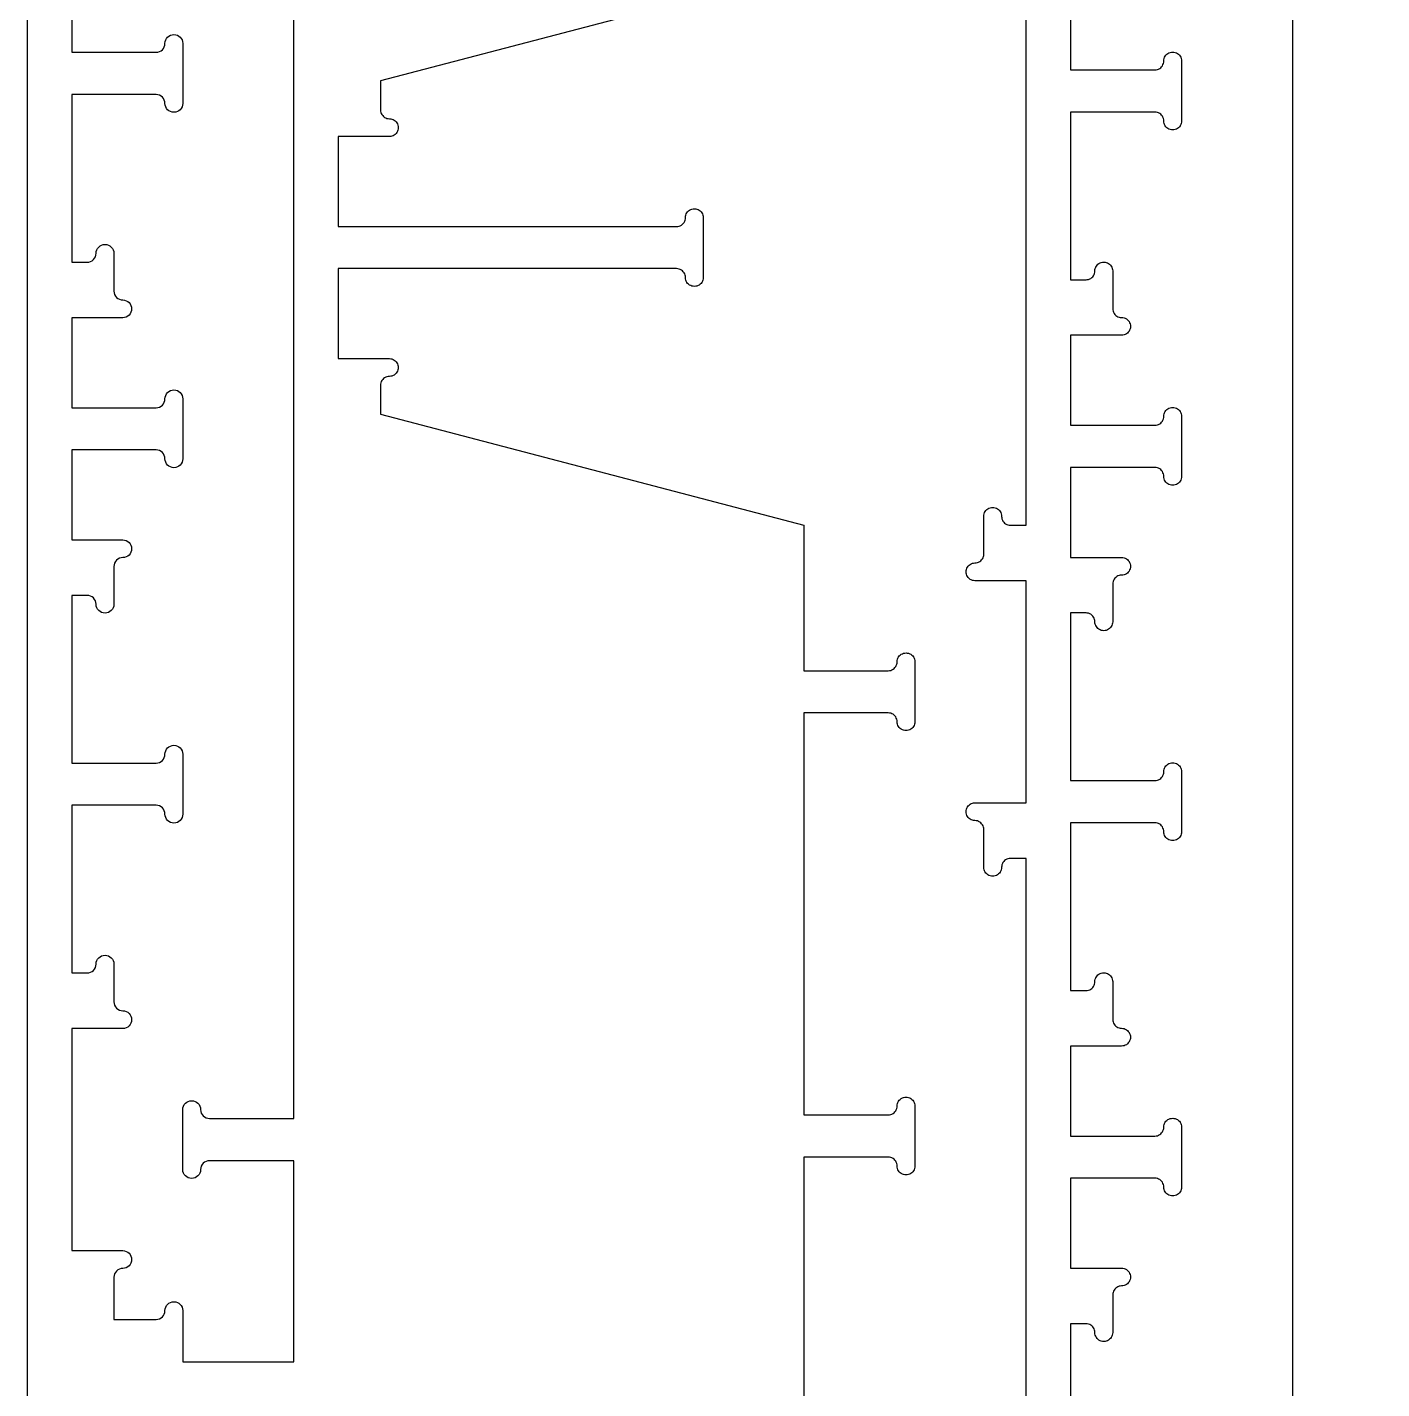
# Model space of a CAD drawing. Header units: inches. Extents: x 1367 to 1651, y -1653 to -1438.
# Drawn here: x 1524.46 to 1548.46, y -1628.67 to -1604.54 of the extents above; entities that cross this region are included whole.
import ezdxf

# ---------------------------------------------------------------- set-up
doc = ezdxf.new("R2010")
doc.units = ezdxf.units.IN
doc.header["$MEASUREMENT"] = 0
doc.linetypes.add('Solid', pattern=[0])
doc.layers.add('000_NOTES', color=6, linetype='Continuous')
doc.layers.add('CUT_THRU', color=7, linetype='Continuous')

msp = doc.modelspace()

# ---------------------------------------------------------------- linework, layer by layer
at = {"linetype": 'Solid', "lineweight": 5}
for points in [[(1546.881, -1637.929, 0), (1546.881, -1586, 0)], [(1542.944, -1602.319, 0), (1542.944, -1605.291, 0), (1544.44, -1605.291, 0), (1544.462, -1605.29, 0), (1544.484, -1605.285, 0), (1544.505, -1605.277, 0), (1544.525, -1605.266, 0), (1544.543, -1605.253, 0), (1544.559, -1605.237, 0), (1544.572, -1605.219, 0), (1544.583, -1605.199, 0), (1544.591, -1605.178, 0), (1544.595, -1605.156, 0), (1544.597, -1605.134, 0), (1544.599, -1605.112, 0), (1544.603, -1605.09, 0), (1544.611, -1605.069, 0), (1544.622, -1605.049, 0), (1544.636, -1605.031, 0), (1544.651, -1605.015, 0), (1544.669, -1605.001, 0), (1544.689, -1604.991, 0), (1544.71, -1604.983, 0), (1544.732, -1604.978, 0), (1544.755, -1604.976, 0), (1544.777, -1604.978, 0), (1544.799, -1604.983, 0), (1544.82, -1604.991, 0), (1544.84, -1605.001, 0), (1544.858, -1605.015, 0), (1544.874, -1605.031, 0), (1544.887, -1605.049, 0), (1544.898, -1605.069, 0), (1544.906, -1605.09, 0), (1544.91, -1605.112, 0), (1544.912, -1605.134, 0), (1544.912, -1606.197, 0), (1544.91, -1606.219, 0), (1544.906, -1606.241, 0), (1544.898, -1606.262, 0), (1544.887, -1606.282, 0), (1544.874, -1606.3, 0), (1544.858, -1606.316, 0), (1544.84, -1606.329, 0), (1544.82, -1606.34, 0), (1544.799, -1606.348, 0), (1544.777, -1606.353, 0), (1544.755, -1606.354, 0), (1544.732, -1606.353, 0), (1544.71, -1606.348, 0), (1544.689, -1606.34, 0), (1544.669, -1606.329, 0), (1544.651, -1606.316, 0), (1544.636, -1606.3, 0), (1544.622, -1606.282, 0), (1544.611, -1606.262, 0), (1544.603, -1606.241, 0), (1544.599, -1606.219, 0), (1544.597, -1606.197, 0), (1544.595, -1606.175, 0), (1544.591, -1606.153, 0), (1544.583, -1606.132, 0), (1544.572, -1606.112, 0), (1544.559, -1606.094, 0), (1544.543, -1606.078, 0), (1544.525, -1606.064, 0), (1544.505, -1606.054, 0), (1544.484, -1606.046, 0), (1544.462, -1606.041, 0), (1544.44, -1606.039, 0), (1542.944, -1606.039, 0), (1542.944, -1609.012, 0), (1543.219, -1609.012, 0), (1543.242, -1609.01, 0), (1543.263, -1609.006, 0), (1543.285, -1608.998, 0), (1543.304, -1608.987, 0), (1543.322, -1608.973, 0), (1543.338, -1608.958, 0), (1543.352, -1608.94, 0), (1543.362, -1608.92, 0), (1543.37, -1608.899, 0), (1543.375, -1608.877, 0), (1543.377, -1608.854, 0), (1543.378, -1608.832, 0), (1543.383, -1608.81, 0), (1543.391, -1608.789, 0), (1543.402, -1608.769, 0), (1543.415, -1608.751, 0), (1543.431, -1608.735, 0), (1543.449, -1608.722, 0), (1543.469, -1608.711, 0), (1543.49, -1608.703, 0), (1543.512, -1608.699, 0), (1543.534, -1608.697, 0), (1543.556, -1608.699, 0), (1543.578, -1608.703, 0), (1543.599, -1608.711, 0), (1543.619, -1608.722, 0), (1543.637, -1608.735, 0), (1543.653, -1608.751, 0), (1543.667, -1608.769, 0), (1543.677, -1608.789, 0), (1543.685, -1608.81, 0), (1543.69, -1608.832, 0), (1543.692, -1608.854, 0), (1543.692, -1609.524, 0), (1543.693, -1609.546, 0), (1543.698, -1609.568, 0), (1543.706, -1609.589, 0), (1543.717, -1609.609, 0), (1543.73, -1609.627, 0), (1543.746, -1609.643, 0), (1543.764, -1609.656, 0), (1543.784, -1609.667, 0), (1543.805, -1609.675, 0), (1543.827, -1609.68, 0), (1543.849, -1609.681, 0), (1543.871, -1609.683, 0), (1543.893, -1609.688, 0), (1543.914, -1609.695, 0), (1543.934, -1609.706, 0), (1543.952, -1609.72, 0), (1543.968, -1609.736, 0), (1543.982, -1609.754, 0), (1543.992, -1609.773, 0), (1544, -1609.794, 0), (1544.005, -1609.816, 0), (1544.007, -1609.839, 0), (1544.005, -1609.861, 0), (1544, -1609.883, 0), (1543.992, -1609.904, 0), (1543.982, -1609.924, 0), (1543.968, -1609.942, 0), (1543.952, -1609.958, 0), (1543.934, -1609.971, 0), (1543.914, -1609.982, 0), (1543.893, -1609.99, 0), (1543.871, -1609.995, 0), (1543.849, -1609.996, 0), (1542.944, -1609.996, 0), (1542.944, -1611.591, 0), (1544.44, -1611.591, 0), (1544.462, -1611.589, 0), (1544.484, -1611.584, 0), (1544.505, -1611.576, 0), (1544.525, -1611.566, 0), (1544.543, -1611.552, 0), (1544.559, -1611.536, 0), (1544.572, -1611.518, 0), (1544.583, -1611.499, 0), (1544.591, -1611.478, 0), (1544.595, -1611.456, 0), (1544.597, -1611.433, 0), (1544.599, -1611.411, 0), (1544.603, -1611.389, 0), (1544.611, -1611.368, 0), (1544.622, -1611.348, 0), (1544.636, -1611.33, 0), (1544.651, -1611.314, 0), (1544.669, -1611.301, 0), (1544.689, -1611.29, 0), (1544.71, -1611.282, 0), (1544.732, -1611.277, 0), (1544.755, -1611.276, 0), (1544.777, -1611.277, 0), (1544.799, -1611.282, 0), (1544.82, -1611.29, 0), (1544.84, -1611.301, 0), (1544.858, -1611.314, 0), (1544.874, -1611.33, 0), (1544.887, -1611.348, 0), (1544.898, -1611.368, 0), (1544.906, -1611.389, 0), (1544.91, -1611.411, 0), (1544.912, -1611.433, 0), (1544.912, -1612.496, 0), (1544.91, -1612.519, 0), (1544.906, -1612.541, 0), (1544.898, -1612.562, 0), (1544.887, -1612.581, 0), (1544.874, -1612.599, 0), (1544.858, -1612.615, 0), (1544.84, -1612.629, 0), (1544.82, -1612.639, 0), (1544.799, -1612.647, 0), (1544.777, -1612.652, 0), (1544.755, -1612.654, 0), (1544.732, -1612.652, 0), (1544.71, -1612.647, 0), (1544.689, -1612.639, 0), (1544.669, -1612.629, 0), (1544.651, -1612.615, 0), (1544.636, -1612.599, 0), (1544.622, -1612.581, 0), (1544.611, -1612.562, 0), (1544.603, -1612.541, 0), (1544.599, -1612.519, 0), (1544.597, -1612.496, 0), (1544.597, -1612.496, 0), (1544.595, -1612.474, 0), (1544.591, -1612.452, 0), (1544.583, -1612.431, 0), (1544.572, -1612.411, 0), (1544.559, -1612.393, 0), (1544.543, -1612.377, 0), (1544.525, -1612.364, 0), (1544.505, -1612.353, 0), (1544.484, -1612.345, 0), (1544.462, -1612.34, 0), (1544.44, -1612.339, 0), (1542.944, -1612.339, 0), (1542.944, -1613.933, 0), (1543.849, -1613.933, 0), (1543.871, -1613.935, 0), (1543.893, -1613.94, 0), (1543.914, -1613.947, 0), (1543.934, -1613.958, 0), (1543.952, -1613.972, 0), (1543.968, -1613.988, 0), (1543.982, -1614.006, 0), (1543.992, -1614.025, 0), (1544, -1614.046, 0), (1544.005, -1614.068, 0), (1544.007, -1614.091, 0), (1544.005, -1614.113, 0), (1544, -1614.135, 0), (1543.992, -1614.156, 0), (1543.982, -1614.176, 0), (1543.968, -1614.194, 0), (1543.952, -1614.21, 0), (1543.934, -1614.223, 0), (1543.914, -1614.234, 0), (1543.893, -1614.242, 0), (1543.871, -1614.247, 0), (1543.849, -1614.248, 0), (1543.827, -1614.25, 0), (1543.805, -1614.255, 0), (1543.784, -1614.262, 0), (1543.764, -1614.273, 0), (1543.746, -1614.287, 0), (1543.73, -1614.302, 0), (1543.717, -1614.32, 0), (1543.706, -1614.34, 0), (1543.698, -1614.361, 0), (1543.693, -1614.383, 0), (1543.692, -1614.406, 0), (1543.692, -1615.075, 0), (1543.69, -1615.097, 0), (1543.685, -1615.119, 0), (1543.677, -1615.14, 0), (1543.667, -1615.16, 0), (1543.653, -1615.178, 0), (1543.637, -1615.194, 0), (1543.619, -1615.207, 0), (1543.599, -1615.218, 0), (1543.578, -1615.226, 0), (1543.556, -1615.231, 0), (1543.534, -1615.232, 0), (1543.512, -1615.231, 0), (1543.49, -1615.226, 0), (1543.469, -1615.218, 0), (1543.449, -1615.207, 0), (1543.431, -1615.194, 0), (1543.415, -1615.178, 0), (1543.402, -1615.16, 0), (1543.391, -1615.14, 0), (1543.383, -1615.119, 0), (1543.378, -1615.097, 0), (1543.377, -1615.075, 0), (1543.375, -1615.052, 0), (1543.37, -1615.031, 0), (1543.362, -1615.009, 0), (1543.352, -1614.99, 0), (1543.338, -1614.972, 0), (1543.322, -1614.956, 0), (1543.304, -1614.942, 0), (1543.285, -1614.932, 0), (1543.263, -1614.924, 0), (1543.242, -1614.919, 0), (1543.219, -1614.917, 0), (1542.944, -1614.917, 0), (1542.944, -1617.89, 0), (1544.44, -1617.89, 0), (1544.462, -1617.888, 0), (1544.484, -1617.883, 0), (1544.505, -1617.876, 0), (1544.525, -1617.865, 0), (1544.543, -1617.851, 0), (1544.559, -1617.836, 0), (1544.572, -1617.818, 0), (1544.583, -1617.798, 0), (1544.591, -1617.777, 0), (1544.595, -1617.755, 0), (1544.597, -1617.732, 0), (1544.599, -1617.71, 0), (1544.603, -1617.688, 0), (1544.611, -1617.667, 0), (1544.622, -1617.647, 0), (1544.636, -1617.629, 0), (1544.651, -1617.613, 0), (1544.669, -1617.6, 0), (1544.689, -1617.589, 0), (1544.71, -1617.581, 0), (1544.732, -1617.576, 0), (1544.755, -1617.575, 0), (1544.777, -1617.576, 0), (1544.799, -1617.581, 0), (1544.82, -1617.589, 0), (1544.84, -1617.6, 0), (1544.858, -1617.613, 0), (1544.874, -1617.629, 0), (1544.887, -1617.647, 0), (1544.898, -1617.667, 0), (1544.906, -1617.688, 0), (1544.91, -1617.71, 0), (1544.912, -1617.732, 0), (1544.912, -1618.795, 0), (1544.91, -1618.818, 0), (1544.906, -1618.84, 0), (1544.898, -1618.861, 0), (1544.887, -1618.881, 0), (1544.874, -1618.898, 0), (1544.858, -1618.914, 0), (1544.84, -1618.928, 0), (1544.82, -1618.939, 0), (1544.799, -1618.946, 0), (1544.777, -1618.951, 0), (1544.755, -1618.953, 0), (1544.732, -1618.951, 0), (1544.71, -1618.946, 0), (1544.689, -1618.939, 0), (1544.669, -1618.928, 0), (1544.651, -1618.914, 0), (1544.636, -1618.898, 0), (1544.622, -1618.881, 0), (1544.611, -1618.861, 0), (1544.603, -1618.84, 0), (1544.599, -1618.818, 0), (1544.597, -1618.795, 0), (1544.595, -1618.773, 0), (1544.591, -1618.751, 0), (1544.583, -1618.73, 0), (1544.572, -1618.71, 0), (1544.559, -1618.692, 0), (1544.543, -1618.676, 0), (1544.525, -1618.663, 0), (1544.505, -1618.652, 0), (1544.484, -1618.644, 0), (1544.462, -1618.639, 0), (1544.44, -1618.638, 0), (1542.944, -1618.638, 0), (1542.944, -1621.61, 0), (1543.219, -1621.61, 0), (1543.242, -1621.609, 0), (1543.263, -1621.604, 0), (1543.285, -1621.596, 0), (1543.304, -1621.585, 0), (1543.322, -1621.572, 0), (1543.338, -1621.556, 0), (1543.352, -1621.538, 0), (1543.362, -1621.518, 0), (1543.37, -1621.497, 0), (1543.375, -1621.475, 0), (1543.377, -1621.453, 0), (1543.378, -1621.43, 0), (1543.383, -1621.408, 0), (1543.391, -1621.387, 0), (1543.402, -1621.368, 0), (1543.415, -1621.35, 0), (1543.431, -1621.334, 0), (1543.449, -1621.32, 0), (1543.469, -1621.31, 0), (1543.49, -1621.302, 0), (1543.512, -1621.297, 0), (1543.534, -1621.295, 0), (1543.556, -1621.297, 0), (1543.578, -1621.302, 0), (1543.599, -1621.31, 0), (1543.619, -1621.32, 0), (1543.637, -1621.334, 0), (1543.653, -1621.35, 0), (1543.667, -1621.368, 0), (1543.677, -1621.387, 0), (1543.685, -1621.408, 0), (1543.69, -1621.43, 0), (1543.692, -1621.453, 0), (1543.692, -1622.122, 0), (1543.693, -1622.145, 0), (1543.698, -1622.167, 0), (1543.706, -1622.188, 0), (1543.717, -1622.207, 0), (1543.73, -1622.225, 0), (1543.746, -1622.241, 0), (1543.764, -1622.255, 0), (1543.784, -1622.265, 0), (1543.805, -1622.273, 0), (1543.827, -1622.278, 0), (1543.849, -1622.28, 0), (1543.871, -1622.281, 0), (1543.893, -1622.286, 0), (1543.914, -1622.294, 0), (1543.934, -1622.305, 0), (1543.952, -1622.318, 0), (1543.968, -1622.334, 0), (1543.982, -1622.352, 0), (1543.992, -1622.372, 0), (1544, -1622.393, 0), (1544.005, -1622.415, 0), (1544.007, -1622.437, 0), (1544.005, -1622.46, 0), (1544, -1622.481, 0), (1543.992, -1622.503, 0), (1543.982, -1622.522, 0), (1543.968, -1622.54, 0), (1543.952, -1622.556, 0), (1543.934, -1622.57, 0), (1543.914, -1622.58, 0), (1543.893, -1622.588, 0), (1543.871, -1622.593, 0), (1543.849, -1622.595, 0), (1542.944, -1622.595, 0), (1542.944, -1624.189, 0), (1544.44, -1624.189, 0), (1544.462, -1624.187, 0), (1544.484, -1624.183, 0), (1544.505, -1624.175, 0), (1544.525, -1624.164, 0), (1544.543, -1624.151, 0), (1544.559, -1624.135, 0), (1544.572, -1624.117, 0), (1544.583, -1624.097, 0), (1544.591, -1624.076, 0), (1544.595, -1624.054, 0), (1544.597, -1624.032, 0), (1544.599, -1624.009, 0), (1544.603, -1623.987, 0), (1544.611, -1623.966, 0), (1544.622, -1623.946, 0), (1544.636, -1623.928, 0), (1544.651, -1623.913, 0), (1544.669, -1623.899, 0), (1544.689, -1623.888, 0), (1544.71, -1623.88, 0), (1544.732, -1623.876, 0), (1544.755, -1623.874, 0), (1544.777, -1623.876, 0), (1544.799, -1623.88, 0), (1544.82, -1623.888, 0), (1544.84, -1623.899, 0), (1544.858, -1623.913, 0), (1544.874, -1623.928, 0), (1544.887, -1623.946, 0), (1544.898, -1623.966, 0), (1544.906, -1623.987, 0), (1544.91, -1624.009, 0), (1544.912, -1624.032, 0), (1544.912, -1625.095, 0), (1544.91, -1625.117, 0), (1544.906, -1625.139, 0), (1544.898, -1625.16, 0), (1544.887, -1625.18, 0), (1544.874, -1625.198, 0), (1544.858, -1625.214, 0), (1544.84, -1625.227, 0), (1544.82, -1625.238, 0), (1544.799, -1625.246, 0), (1544.777, -1625.25, 0), (1544.755, -1625.252, 0), (1544.732, -1625.25, 0), (1544.71, -1625.246, 0), (1544.689, -1625.238, 0), (1544.669, -1625.227, 0), (1544.651, -1625.214, 0), (1544.636, -1625.198, 0), (1544.622, -1625.18, 0), (1544.611, -1625.16, 0), (1544.603, -1625.139, 0), (1544.599, -1625.117, 0), (1544.597, -1625.095, 0), (1544.595, -1625.072, 0), (1544.591, -1625.05, 0), (1544.583, -1625.029, 0), (1544.572, -1625.009, 0), (1544.559, -1624.991, 0), (1544.543, -1624.976, 0), (1544.525, -1624.962, 0), (1544.505, -1624.951, 0), (1544.484, -1624.943, 0), (1544.462, -1624.939, 0), (1544.44, -1624.937, 0), (1542.944, -1624.937, 0), (1542.944, -1626.532, 0), (1543.849, -1626.532, 0), (1543.871, -1626.533, 0), (1543.893, -1626.538, 0), (1543.914, -1626.546, 0), (1543.934, -1626.557, 0), (1543.952, -1626.57, 0), (1543.968, -1626.586, 0), (1543.982, -1626.604, 0), (1543.992, -1626.624, 0), (1544, -1626.645, 0), (1544.005, -1626.667, 0), (1544.007, -1626.689, 0), (1544.005, -1626.711, 0), (1544, -1626.733, 0), (1543.992, -1626.754, 0), (1543.982, -1626.774, 0), (1543.968, -1626.792, 0), (1543.952, -1626.808, 0), (1543.934, -1626.822, 0), (1543.914, -1626.832, 0), (1543.893, -1626.84, 0), (1543.871, -1626.845, 0), (1543.849, -1626.847, 0), (1543.827, -1626.848, 0), (1543.805, -1626.853, 0), (1543.784, -1626.861, 0), (1543.764, -1626.872, 0), (1543.746, -1626.885, 0), (1543.73, -1626.901, 0), (1543.717, -1626.919, 0), (1543.706, -1626.939, 0), (1543.698, -1626.96, 0), (1543.693, -1626.982, 0), (1543.692, -1627.004, 0), (1543.692, -1627.673, 0), (1543.69, -1627.696, 0), (1543.685, -1627.718, 0), (1543.677, -1627.739, 0), (1543.667, -1627.758, 0), (1543.653, -1627.776, 0), (1543.637, -1627.792, 0), (1543.619, -1627.806, 0), (1543.599, -1627.817, 0), (1543.578, -1627.824, 0), (1543.556, -1627.829, 0), (1543.534, -1627.831, 0), (1543.512, -1627.829, 0), (1543.49, -1627.824, 0), (1543.469, -1627.817, 0), (1543.449, -1627.806, 0), (1543.431, -1627.792, 0), (1543.415, -1627.776, 0), (1543.402, -1627.758, 0), (1543.391, -1627.739, 0), (1543.383, -1627.718, 0), (1543.378, -1627.696, 0), (1543.377, -1627.673, 0), (1543.375, -1627.651, 0), (1543.37, -1627.629, 0), (1543.362, -1627.608, 0), (1543.352, -1627.588, 0), (1543.338, -1627.57, 0), (1543.322, -1627.554, 0), (1543.304, -1627.541, 0), (1543.285, -1627.53, 0), (1543.263, -1627.522, 0), (1543.242, -1627.517, 0), (1543.219, -1627.516, 0), (1542.944, -1627.516, 0), (1542.944, -1630.488, 0)], [(1538.219, -1603.52, 0), (1530.719, -1605.488, 0), (1530.719, -1606, 0), (1530.721, -1606.023, 0), (1530.725, -1606.044, 0), (1530.733, -1606.066, 0), (1530.744, -1606.085, 0), (1530.758, -1606.103, 0), (1530.773, -1606.119, 0), (1530.791, -1606.133, 0), (1530.811, -1606.143, 0), (1530.832, -1606.151, 0), (1530.854, -1606.156, 0), (1530.877, -1606.158, 0), (1530.899, -1606.159, 0), (1530.921, -1606.164, 0), (1530.942, -1606.172, 0), (1530.962, -1606.183, 0), (1530.98, -1606.196, 0), (1530.996, -1606.212, 0), (1531.009, -1606.23, 0), (1531.02, -1606.25, 0), (1531.028, -1606.271, 0), (1531.032, -1606.293, 0), (1531.034, -1606.315, 0), (1531.032, -1606.337, 0), (1531.028, -1606.359, 0), (1531.02, -1606.38, 0), (1531.009, -1606.4, 0), (1530.996, -1606.418, 0), (1530.98, -1606.434, 0), (1530.962, -1606.448, 0), (1530.942, -1606.458, 0), (1530.921, -1606.466, 0), (1530.899, -1606.471, 0), (1530.877, -1606.473, 0), (1529.971, -1606.473, 0), (1529.971, -1608.067, 0), (1535.965, -1608.067, 0), (1535.988, -1608.065, 0), (1536.01, -1608.061, 0), (1536.031, -1608.053, 0), (1536.05, -1608.042, 0), (1536.068, -1608.029, 0), (1536.084, -1608.013, 0), (1536.098, -1607.995, 0), (1536.108, -1607.975, 0), (1536.116, -1607.954, 0), (1536.121, -1607.932, 0), (1536.123, -1607.91, 0), (1536.124, -1607.887, 0), (1536.129, -1607.865, 0), (1536.137, -1607.844, 0), (1536.148, -1607.824, 0), (1536.161, -1607.806, 0), (1536.177, -1607.791, 0), (1536.195, -1607.777, 0), (1536.215, -1607.766, 0), (1536.236, -1607.758, 0), (1536.258, -1607.754, 0), (1536.28, -1607.752, 0), (1536.303, -1607.754, 0), (1536.324, -1607.758, 0), (1536.346, -1607.766, 0), (1536.365, -1607.777, 0), (1536.383, -1607.791, 0), (1536.399, -1607.806, 0), (1536.413, -1607.824, 0), (1536.423, -1607.844, 0), (1536.431, -1607.865, 0), (1536.436, -1607.887, 0), (1536.438, -1607.91, 0), (1536.438, -1608.973, 0), (1536.436, -1608.995, 0), (1536.431, -1609.017, 0), (1536.423, -1609.038, 0), (1536.413, -1609.058, 0), (1536.399, -1609.076, 0), (1536.383, -1609.092, 0), (1536.365, -1609.105, 0), (1536.346, -1609.116, 0), (1536.324, -1609.124, 0), (1536.303, -1609.128, 0), (1536.28, -1609.13, 0), (1536.258, -1609.128, 0), (1536.236, -1609.124, 0), (1536.215, -1609.116, 0), (1536.195, -1609.105, 0), (1536.177, -1609.092, 0), (1536.161, -1609.076, 0), (1536.148, -1609.058, 0), (1536.137, -1609.038, 0), (1536.129, -1609.017, 0), (1536.124, -1608.995, 0), (1536.123, -1608.973, 0), (1536.121, -1608.95, 0), (1536.116, -1608.928, 0), (1536.108, -1608.907, 0), (1536.098, -1608.887, 0), (1536.084, -1608.869, 0), (1536.068, -1608.854, 0), (1536.05, -1608.84, 0), (1536.031, -1608.829, 0), (1536.01, -1608.821, 0), (1535.988, -1608.817, 0), (1535.965, -1608.815, 0), (1529.971, -1608.815, 0), (1529.971, -1610.41, 0), (1530.877, -1610.41, 0), (1530.899, -1610.411, 0), (1530.921, -1610.416, 0), (1530.942, -1610.424, 0), (1530.962, -1610.435, 0), (1530.98, -1610.448, 0), (1530.996, -1610.464, 0), (1531.009, -1610.482, 0), (1531.02, -1610.502, 0), (1531.028, -1610.523, 0), (1531.032, -1610.545, 0), (1531.034, -1610.567, 0), (1531.032, -1610.589, 0), (1531.028, -1610.611, 0), (1531.02, -1610.632, 0), (1531.009, -1610.652, 0), (1530.996, -1610.67, 0), (1530.98, -1610.686, 0), (1530.962, -1610.7, 0), (1530.942, -1610.71, 0), (1530.921, -1610.718, 0), (1530.899, -1610.723, 0), (1530.877, -1610.725, 0), (1530.854, -1610.726, 0), (1530.832, -1610.731, 0), (1530.811, -1610.739, 0), (1530.791, -1610.75, 0), (1530.773, -1610.763, 0), (1530.758, -1610.779, 0), (1530.744, -1610.797, 0), (1530.733, -1610.817, 0), (1530.725, -1610.838, 0), (1530.721, -1610.86, 0), (1530.719, -1610.882, 0), (1530.719, -1611.394, 0), (1538.219, -1613.362, 0), (1538.219, -1615.941, 0), (1539.715, -1615.941, 0), (1539.738, -1615.939, 0), (1539.76, -1615.935, 0), (1539.781, -1615.927, 0), (1539.8, -1615.916, 0), (1539.818, -1615.903, 0), (1539.834, -1615.887, 0), (1539.848, -1615.869, 0), (1539.858, -1615.849, 0), (1539.866, -1615.828, 0), (1539.871, -1615.806, 0), (1539.873, -1615.784, 0), (1539.874, -1615.761, 0), (1539.879, -1615.739, 0), (1539.887, -1615.718, 0), (1539.898, -1615.698, 0), (1539.911, -1615.68, 0), (1539.927, -1615.665, 0), (1539.945, -1615.651, 0), (1539.965, -1615.64, 0), (1539.986, -1615.632, 0), (1540.008, -1615.628, 0), (1540.03, -1615.626, 0), (1540.053, -1615.628, 0), (1540.074, -1615.632, 0), (1540.096, -1615.64, 0), (1540.115, -1615.651, 0), (1540.133, -1615.665, 0), (1540.149, -1615.68, 0), (1540.163, -1615.698, 0), (1540.173, -1615.718, 0), (1540.181, -1615.739, 0), (1540.186, -1615.761, 0), (1540.188, -1615.784, 0), (1540.188, -1616.847, 0), (1540.186, -1616.869, 0), (1540.181, -1616.891, 0), (1540.173, -1616.912, 0), (1540.163, -1616.932, 0), (1540.149, -1616.95, 0), (1540.133, -1616.966, 0), (1540.115, -1616.979, 0), (1540.096, -1616.99, 0), (1540.074, -1616.998, 0), (1540.053, -1617.002, 0), (1540.03, -1617.004, 0), (1540.008, -1617.002, 0), (1539.986, -1616.998, 0), (1539.965, -1616.99, 0), (1539.945, -1616.979, 0), (1539.927, -1616.966, 0), (1539.911, -1616.95, 0), (1539.898, -1616.932, 0), (1539.887, -1616.912, 0), (1539.879, -1616.891, 0), (1539.874, -1616.869, 0), (1539.873, -1616.847, 0), (1539.871, -1616.824, 0), (1539.866, -1616.802, 0), (1539.858, -1616.781, 0), (1539.848, -1616.761, 0), (1539.834, -1616.743, 0), (1539.818, -1616.728, 0), (1539.8, -1616.714, 0), (1539.781, -1616.703, 0), (1539.76, -1616.695, 0), (1539.738, -1616.691, 0), (1539.715, -1616.689, 0), (1538.219, -1616.689, 0), (1538.219, -1623.815, 0), (1539.715, -1623.815, 0), (1539.738, -1623.813, 0), (1539.76, -1623.809, 0), (1539.781, -1623.801, 0), (1539.8, -1623.79, 0), (1539.818, -1623.777, 0), (1539.834, -1623.761, 0), (1539.848, -1623.743, 0), (1539.858, -1623.723, 0), (1539.866, -1623.702, 0), (1539.871, -1623.68, 0), (1539.873, -1623.658, 0), (1539.874, -1623.635, 0), (1539.879, -1623.613, 0), (1539.887, -1623.592, 0), (1539.898, -1623.572, 0), (1539.911, -1623.554, 0), (1539.927, -1623.539, 0), (1539.945, -1623.525, 0), (1539.965, -1623.514, 0), (1539.986, -1623.506, 0), (1540.008, -1623.502, 0), (1540.03, -1623.5, 0), (1540.053, -1623.502, 0), (1540.074, -1623.506, 0), (1540.096, -1623.514, 0), (1540.115, -1623.525, 0), (1540.133, -1623.539, 0), (1540.149, -1623.554, 0), (1540.163, -1623.572, 0), (1540.173, -1623.592, 0), (1540.181, -1623.613, 0), (1540.186, -1623.635, 0), (1540.188, -1623.658, 0), (1540.188, -1624.721, 0), (1540.186, -1624.743, 0), (1540.181, -1624.765, 0), (1540.173, -1624.786, 0), (1540.163, -1624.806, 0), (1540.149, -1624.824, 0), (1540.133, -1624.84, 0), (1540.115, -1624.853, 0), (1540.096, -1624.864, 0), (1540.074, -1624.872, 0), (1540.053, -1624.876, 0), (1540.03, -1624.878, 0), (1540.008, -1624.876, 0), (1539.986, -1624.872, 0), (1539.965, -1624.864, 0), (1539.945, -1624.853, 0), (1539.927, -1624.84, 0), (1539.911, -1624.824, 0), (1539.898, -1624.806, 0), (1539.887, -1624.786, 0), (1539.879, -1624.765, 0), (1539.874, -1624.743, 0), (1539.873, -1624.721, 0), (1539.871, -1624.698, 0), (1539.866, -1624.676, 0), (1539.858, -1624.655, 0), (1539.848, -1624.635, 0), (1539.834, -1624.617, 0), (1539.818, -1624.602, 0), (1539.8, -1624.588, 0), (1539.781, -1624.577, 0), (1539.76, -1624.569, 0), (1539.738, -1624.565, 0), (1539.715, -1624.563, 0), (1538.219, -1624.563, 0), (1538.219, -1631.689, 0)], [(1542.156, -1629.11, 0), (1542.156, -1619.268, 0), (1541.881, -1619.268, 0), (1541.858, -1619.269, 0), (1541.836, -1619.274, 0), (1541.815, -1619.282, 0), (1541.795, -1619.293, 0), (1541.777, -1619.306, 0), (1541.762, -1619.322, 0), (1541.748, -1619.34, 0), (1541.737, -1619.36, 0), (1541.729, -1619.381, 0), (1541.725, -1619.403, 0), (1541.723, -1619.425, 0), (1541.721, -1619.448, 0), (1541.717, -1619.47, 0), (1541.709, -1619.491, 0), (1541.698, -1619.51, 0), (1541.685, -1619.528, 0), (1541.669, -1619.544, 0), (1541.651, -1619.558, 0), (1541.631, -1619.569, 0), (1541.61, -1619.576, 0), (1541.588, -1619.581, 0), (1541.566, -1619.583, 0), (1541.543, -1619.581, 0), (1541.521, -1619.576, 0), (1541.5, -1619.569, 0), (1541.48, -1619.558, 0), (1541.462, -1619.544, 0), (1541.447, -1619.528, 0), (1541.433, -1619.51, 0), (1541.422, -1619.491, 0), (1541.414, -1619.47, 0), (1541.41, -1619.448, 0), (1541.408, -1619.425, 0), (1541.408, -1618.756, 0), (1541.406, -1618.734, 0), (1541.402, -1618.712, 0), (1541.394, -1618.691, 0), (1541.383, -1618.671, 0), (1541.37, -1618.653, 0), (1541.354, -1618.637, 0), (1541.336, -1618.624, 0), (1541.316, -1618.613, 0), (1541.295, -1618.605, 0), (1541.273, -1618.6, 0), (1541.251, -1618.599, 0), (1541.228, -1618.597, 0), (1541.206, -1618.592, 0), (1541.185, -1618.584, 0), (1541.165, -1618.574, 0), (1541.147, -1618.56, 0), (1541.132, -1618.544, 0), (1541.118, -1618.526, 0), (1541.107, -1618.506, 0), (1541.099, -1618.485, 0), (1541.095, -1618.463, 0), (1541.093, -1618.441, 0), (1541.095, -1618.419, 0), (1541.099, -1618.397, 0), (1541.107, -1618.376, 0), (1541.118, -1618.356, 0), (1541.132, -1618.338, 0), (1541.147, -1618.322, 0), (1541.165, -1618.309, 0), (1541.185, -1618.298, 0), (1541.206, -1618.29, 0), (1541.228, -1618.285, 0), (1541.251, -1618.284, 0), (1542.156, -1618.284, 0), (1542.156, -1614.347, 0), (1541.251, -1614.347, 0), (1541.228, -1614.345, 0), (1541.206, -1614.34, 0), (1541.185, -1614.332, 0), (1541.165, -1614.322, 0), (1541.147, -1614.308, 0), (1541.132, -1614.292, 0), (1541.118, -1614.274, 0), (1541.107, -1614.254, 0), (1541.099, -1614.233, 0), (1541.095, -1614.211, 0), (1541.093, -1614.189, 0), (1541.095, -1614.167, 0), (1541.099, -1614.145, 0), (1541.107, -1614.124, 0), (1541.118, -1614.104, 0), (1541.132, -1614.086, 0), (1541.147, -1614.07, 0), (1541.165, -1614.057, 0), (1541.185, -1614.046, 0), (1541.206, -1614.038, 0), (1541.228, -1614.033, 0), (1541.251, -1614.032, 0), (1541.273, -1614.03, 0), (1541.295, -1614.025, 0), (1541.316, -1614.017, 0), (1541.336, -1614.007, 0), (1541.354, -1613.993, 0), (1541.37, -1613.977, 0), (1541.383, -1613.959, 0), (1541.394, -1613.94, 0), (1541.402, -1613.918, 0), (1541.406, -1613.897, 0), (1541.408, -1613.874, 0), (1541.408, -1613.205, 0), (1541.41, -1613.182, 0), (1541.414, -1613.16, 0), (1541.422, -1613.139, 0), (1541.433, -1613.12, 0), (1541.447, -1613.102, 0), (1541.462, -1613.086, 0), (1541.48, -1613.072, 0), (1541.5, -1613.062, 0), (1541.521, -1613.054, 0), (1541.543, -1613.049, 0), (1541.566, -1613.047, 0), (1541.588, -1613.049, 0), (1541.61, -1613.054, 0), (1541.631, -1613.062, 0), (1541.651, -1613.072, 0), (1541.669, -1613.086, 0), (1541.685, -1613.102, 0), (1541.698, -1613.12, 0), (1541.709, -1613.139, 0), (1541.717, -1613.16, 0), (1541.721, -1613.182, 0), (1541.723, -1613.205, 0), (1541.725, -1613.227, 0), (1541.729, -1613.249, 0), (1541.737, -1613.27, 0), (1541.748, -1613.29, 0), (1541.762, -1613.308, 0), (1541.777, -1613.324, 0), (1541.795, -1613.337, 0), (1541.815, -1613.348, 0), (1541.836, -1613.356, 0), (1541.858, -1613.361, 0), (1541.881, -1613.362, 0), (1542.156, -1613.362, 0), (1542.156, -1603.52, 0)]]:
    msp.add_polyline3d(points, dxfattribs=at)
at = {"layer": 'CUT_THRU'}
for points in [[(1546.881, -1637.929), (1546.881, -1586)], [(1542.944, -1602.319), (1542.944, -1605.291), (1544.44, -1605.291), (1544.462, -1605.29), (1544.484, -1605.285), (1544.505, -1605.277), (1544.525, -1605.266), (1544.543, -1605.253), (1544.559, -1605.237), (1544.572, -1605.219), (1544.583, -1605.199), (1544.591, -1605.178), (1544.595, -1605.156), (1544.597, -1605.134), (1544.599, -1605.112), (1544.603, -1605.09), (1544.611, -1605.069), (1544.622, -1605.049), (1544.636, -1605.031), (1544.651, -1605.015), (1544.669, -1605.001), (1544.689, -1604.991), (1544.71, -1604.983), (1544.732, -1604.978), (1544.755, -1604.976), (1544.777, -1604.978), (1544.799, -1604.983), (1544.82, -1604.991), (1544.84, -1605.001), (1544.858, -1605.015), (1544.874, -1605.031), (1544.887, -1605.049), (1544.898, -1605.069), (1544.906, -1605.09), (1544.91, -1605.112), (1544.912, -1605.134), (1544.912, -1606.197), (1544.91, -1606.219), (1544.906, -1606.241), (1544.898, -1606.262), (1544.887, -1606.282), (1544.874, -1606.3), (1544.858, -1606.316), (1544.84, -1606.329), (1544.82, -1606.34), (1544.799, -1606.348), (1544.777, -1606.353), (1544.755, -1606.354), (1544.732, -1606.353), (1544.71, -1606.348), (1544.689, -1606.34), (1544.669, -1606.329), (1544.651, -1606.316), (1544.636, -1606.3), (1544.622, -1606.282), (1544.611, -1606.262), (1544.603, -1606.241), (1544.599, -1606.219), (1544.597, -1606.197), (1544.595, -1606.175), (1544.591, -1606.153), (1544.583, -1606.132), (1544.572, -1606.112), (1544.559, -1606.094), (1544.543, -1606.078), (1544.525, -1606.064), (1544.505, -1606.054), (1544.484, -1606.046), (1544.462, -1606.041), (1544.44, -1606.039), (1542.944, -1606.039), (1542.944, -1609.012), (1543.219, -1609.012), (1543.242, -1609.01), (1543.263, -1609.006), (1543.285, -1608.998), (1543.304, -1608.987), (1543.322, -1608.973), (1543.338, -1608.958), (1543.352, -1608.94), (1543.362, -1608.92), (1543.37, -1608.899), (1543.375, -1608.877), (1543.377, -1608.854), (1543.378, -1608.832), (1543.383, -1608.81), (1543.391, -1608.789), (1543.402, -1608.769), (1543.415, -1608.751), (1543.431, -1608.735), (1543.449, -1608.722), (1543.469, -1608.711), (1543.49, -1608.703), (1543.512, -1608.699), (1543.534, -1608.697), (1543.556, -1608.699), (1543.578, -1608.703), (1543.599, -1608.711), (1543.619, -1608.722), (1543.637, -1608.735), (1543.653, -1608.751), (1543.667, -1608.769), (1543.677, -1608.789), (1543.685, -1608.81), (1543.69, -1608.832), (1543.692, -1608.854), (1543.692, -1609.524), (1543.693, -1609.546), (1543.698, -1609.568), (1543.706, -1609.589), (1543.717, -1609.609), (1543.73, -1609.627), (1543.746, -1609.643), (1543.764, -1609.656), (1543.784, -1609.667), (1543.805, -1609.675), (1543.827, -1609.68), (1543.849, -1609.681), (1543.871, -1609.683), (1543.893, -1609.688), (1543.914, -1609.695), (1543.934, -1609.706), (1543.952, -1609.72), (1543.968, -1609.736), (1543.982, -1609.754), (1543.992, -1609.773), (1544, -1609.794), (1544.005, -1609.816), (1544.007, -1609.839), (1544.005, -1609.861), (1544, -1609.883), (1543.992, -1609.904), (1543.982, -1609.924), (1543.968, -1609.942), (1543.952, -1609.958), (1543.934, -1609.971), (1543.914, -1609.982), (1543.893, -1609.99), (1543.871, -1609.995), (1543.849, -1609.996), (1542.944, -1609.996), (1542.944, -1611.591), (1544.44, -1611.591), (1544.462, -1611.589), (1544.484, -1611.584), (1544.505, -1611.576), (1544.525, -1611.566), (1544.543, -1611.552), (1544.559, -1611.536), (1544.572, -1611.518), (1544.583, -1611.499), (1544.591, -1611.478), (1544.595, -1611.456), (1544.597, -1611.433), (1544.599, -1611.411), (1544.603, -1611.389), (1544.611, -1611.368), (1544.622, -1611.348), (1544.636, -1611.33), (1544.651, -1611.314), (1544.669, -1611.301), (1544.689, -1611.29), (1544.71, -1611.282), (1544.732, -1611.277), (1544.755, -1611.276), (1544.777, -1611.277), (1544.799, -1611.282), (1544.82, -1611.29), (1544.84, -1611.301), (1544.858, -1611.314), (1544.874, -1611.33), (1544.887, -1611.348), (1544.898, -1611.368), (1544.906, -1611.389), (1544.91, -1611.411), (1544.912, -1611.433), (1544.912, -1612.496), (1544.91, -1612.519), (1544.906, -1612.541), (1544.898, -1612.562), (1544.887, -1612.581), (1544.874, -1612.599), (1544.858, -1612.615), (1544.84, -1612.629), (1544.82, -1612.639), (1544.799, -1612.647), (1544.777, -1612.652), (1544.755, -1612.654), (1544.732, -1612.652), (1544.71, -1612.647), (1544.689, -1612.639), (1544.669, -1612.629), (1544.651, -1612.615), (1544.636, -1612.599), (1544.622, -1612.581), (1544.611, -1612.562), (1544.603, -1612.541), (1544.599, -1612.519), (1544.597, -1612.496), (1544.595, -1612.474), (1544.591, -1612.452), (1544.583, -1612.431), (1544.572, -1612.411), (1544.559, -1612.393), (1544.543, -1612.377), (1544.525, -1612.364), (1544.505, -1612.353), (1544.484, -1612.345), (1544.462, -1612.34), (1544.44, -1612.339), (1542.944, -1612.339), (1542.944, -1613.933), (1543.849, -1613.933), (1543.871, -1613.935), (1543.893, -1613.94), (1543.914, -1613.947), (1543.934, -1613.958), (1543.952, -1613.972), (1543.968, -1613.988), (1543.982, -1614.006), (1543.992, -1614.025), (1544, -1614.046), (1544.005, -1614.068), (1544.007, -1614.091), (1544.005, -1614.113), (1544, -1614.135), (1543.992, -1614.156), (1543.982, -1614.176), (1543.968, -1614.194), (1543.952, -1614.21), (1543.934, -1614.223), (1543.914, -1614.234), (1543.893, -1614.242), (1543.871, -1614.247), (1543.849, -1614.248), (1543.827, -1614.25), (1543.805, -1614.255), (1543.784, -1614.262), (1543.764, -1614.273), (1543.746, -1614.287), (1543.73, -1614.302), (1543.717, -1614.32), (1543.706, -1614.34), (1543.698, -1614.361), (1543.693, -1614.383), (1543.692, -1614.406), (1543.692, -1615.075), (1543.69, -1615.097), (1543.685, -1615.119), (1543.677, -1615.14), (1543.667, -1615.16), (1543.653, -1615.178), (1543.637, -1615.194), (1543.619, -1615.207), (1543.599, -1615.218), (1543.578, -1615.226), (1543.556, -1615.231), (1543.534, -1615.232), (1543.512, -1615.231), (1543.49, -1615.226), (1543.469, -1615.218), (1543.449, -1615.207), (1543.431, -1615.194), (1543.415, -1615.178), (1543.402, -1615.16), (1543.391, -1615.14), (1543.383, -1615.119), (1543.378, -1615.097), (1543.377, -1615.075), (1543.375, -1615.052), (1543.37, -1615.031), (1543.362, -1615.009), (1543.352, -1614.99), (1543.338, -1614.972), (1543.322, -1614.956), (1543.304, -1614.942), (1543.285, -1614.932), (1543.263, -1614.924), (1543.242, -1614.919), (1543.219, -1614.917), (1542.944, -1614.917), (1542.944, -1617.89), (1544.44, -1617.89), (1544.462, -1617.888), (1544.484, -1617.883), (1544.505, -1617.876), (1544.525, -1617.865), (1544.543, -1617.851), (1544.559, -1617.836), (1544.572, -1617.818), (1544.583, -1617.798), (1544.591, -1617.777), (1544.595, -1617.755), (1544.597, -1617.732), (1544.599, -1617.71), (1544.603, -1617.688), (1544.611, -1617.667), (1544.622, -1617.647), (1544.636, -1617.629), (1544.651, -1617.613), (1544.669, -1617.6), (1544.689, -1617.589), (1544.71, -1617.581), (1544.732, -1617.576), (1544.755, -1617.575), (1544.777, -1617.576), (1544.799, -1617.581), (1544.82, -1617.589), (1544.84, -1617.6), (1544.858, -1617.613), (1544.874, -1617.629), (1544.887, -1617.647), (1544.898, -1617.667), (1544.906, -1617.688), (1544.91, -1617.71), (1544.912, -1617.732), (1544.912, -1618.795), (1544.91, -1618.818), (1544.906, -1618.84), (1544.898, -1618.861), (1544.887, -1618.881), (1544.874, -1618.898), (1544.858, -1618.914), (1544.84, -1618.928), (1544.82, -1618.939), (1544.799, -1618.946), (1544.777, -1618.951), (1544.755, -1618.953), (1544.732, -1618.951), (1544.71, -1618.946), (1544.689, -1618.939), (1544.669, -1618.928), (1544.651, -1618.914), (1544.636, -1618.898), (1544.622, -1618.881), (1544.611, -1618.861), (1544.603, -1618.84), (1544.599, -1618.818), (1544.597, -1618.795), (1544.595, -1618.773), (1544.591, -1618.751), (1544.583, -1618.73), (1544.572, -1618.71), (1544.559, -1618.692), (1544.543, -1618.676), (1544.525, -1618.663), (1544.505, -1618.652), (1544.484, -1618.644), (1544.462, -1618.639), (1544.44, -1618.638), (1542.944, -1618.638), (1542.944, -1621.61), (1543.219, -1621.61), (1543.242, -1621.609), (1543.263, -1621.604), (1543.285, -1621.596), (1543.304, -1621.585), (1543.322, -1621.572), (1543.338, -1621.556), (1543.352, -1621.538), (1543.362, -1621.518), (1543.37, -1621.497), (1543.375, -1621.475), (1543.377, -1621.453), (1543.378, -1621.43), (1543.383, -1621.408), (1543.391, -1621.387), (1543.402, -1621.368), (1543.415, -1621.35), (1543.431, -1621.334), (1543.449, -1621.32), (1543.469, -1621.31), (1543.49, -1621.302), (1543.512, -1621.297), (1543.534, -1621.295), (1543.556, -1621.297), (1543.578, -1621.302), (1543.599, -1621.31), (1543.619, -1621.32), (1543.637, -1621.334), (1543.653, -1621.35), (1543.667, -1621.368), (1543.677, -1621.387), (1543.685, -1621.408), (1543.69, -1621.43), (1543.692, -1621.453), (1543.692, -1622.122), (1543.693, -1622.145), (1543.698, -1622.167), (1543.706, -1622.188), (1543.717, -1622.207), (1543.73, -1622.225), (1543.746, -1622.241), (1543.764, -1622.255), (1543.784, -1622.265), (1543.805, -1622.273), (1543.827, -1622.278), (1543.849, -1622.28), (1543.871, -1622.281), (1543.893, -1622.286), (1543.914, -1622.294), (1543.934, -1622.305), (1543.952, -1622.318), (1543.968, -1622.334), (1543.982, -1622.352), (1543.992, -1622.372), (1544, -1622.393), (1544.005, -1622.415), (1544.007, -1622.437), (1544.005, -1622.46), (1544, -1622.481), (1543.992, -1622.503), (1543.982, -1622.522), (1543.968, -1622.54), (1543.952, -1622.556), (1543.934, -1622.57), (1543.914, -1622.58), (1543.893, -1622.588), (1543.871, -1622.593), (1543.849, -1622.595), (1542.944, -1622.595), (1542.944, -1624.189), (1544.44, -1624.189), (1544.462, -1624.187), (1544.484, -1624.183), (1544.505, -1624.175), (1544.525, -1624.164), (1544.543, -1624.151), (1544.559, -1624.135), (1544.572, -1624.117), (1544.583, -1624.097), (1544.591, -1624.076), (1544.595, -1624.054), (1544.597, -1624.032), (1544.599, -1624.009), (1544.603, -1623.987), (1544.611, -1623.966), (1544.622, -1623.946), (1544.636, -1623.928), (1544.651, -1623.913), (1544.669, -1623.899), (1544.689, -1623.888), (1544.71, -1623.88), (1544.732, -1623.876), (1544.755, -1623.874), (1544.777, -1623.876), (1544.799, -1623.88), (1544.82, -1623.888), (1544.84, -1623.899), (1544.858, -1623.913), (1544.874, -1623.928), (1544.887, -1623.946), (1544.898, -1623.966), (1544.906, -1623.987), (1544.91, -1624.009), (1544.912, -1624.032), (1544.912, -1625.095), (1544.91, -1625.117), (1544.906, -1625.139), (1544.898, -1625.16), (1544.887, -1625.18), (1544.874, -1625.198), (1544.858, -1625.214), (1544.84, -1625.227), (1544.82, -1625.238), (1544.799, -1625.246), (1544.777, -1625.25), (1544.755, -1625.252), (1544.732, -1625.25), (1544.71, -1625.246), (1544.689, -1625.238), (1544.669, -1625.227), (1544.651, -1625.214), (1544.636, -1625.198), (1544.622, -1625.18), (1544.611, -1625.16), (1544.603, -1625.139), (1544.599, -1625.117), (1544.597, -1625.095), (1544.595, -1625.072), (1544.591, -1625.05), (1544.583, -1625.029), (1544.572, -1625.009), (1544.559, -1624.991), (1544.543, -1624.976), (1544.525, -1624.962), (1544.505, -1624.951), (1544.484, -1624.943), (1544.462, -1624.939), (1544.44, -1624.937), (1542.944, -1624.937), (1542.944, -1626.532), (1543.849, -1626.532), (1543.871, -1626.533), (1543.893, -1626.538), (1543.914, -1626.546), (1543.934, -1626.557), (1543.952, -1626.57), (1543.968, -1626.586), (1543.982, -1626.604), (1543.992, -1626.624), (1544, -1626.645), (1544.005, -1626.667), (1544.007, -1626.689), (1544.005, -1626.711), (1544, -1626.733), (1543.992, -1626.754), (1543.982, -1626.774), (1543.968, -1626.792), (1543.952, -1626.808), (1543.934, -1626.822), (1543.914, -1626.832), (1543.893, -1626.84), (1543.871, -1626.845), (1543.849, -1626.847), (1543.827, -1626.848), (1543.805, -1626.853), (1543.784, -1626.861), (1543.764, -1626.872), (1543.746, -1626.885), (1543.73, -1626.901), (1543.717, -1626.919), (1543.706, -1626.939), (1543.698, -1626.96), (1543.693, -1626.982), (1543.692, -1627.004), (1543.692, -1627.673), (1543.69, -1627.696), (1543.685, -1627.718), (1543.677, -1627.739), (1543.667, -1627.758), (1543.653, -1627.776), (1543.637, -1627.792), (1543.619, -1627.806), (1543.599, -1627.817), (1543.578, -1627.824), (1543.556, -1627.829), (1543.534, -1627.831), (1543.512, -1627.829), (1543.49, -1627.824), (1543.469, -1627.817), (1543.449, -1627.806), (1543.431, -1627.792), (1543.415, -1627.776), (1543.402, -1627.758), (1543.391, -1627.739), (1543.383, -1627.718), (1543.378, -1627.696), (1543.377, -1627.673), (1543.375, -1627.651), (1543.37, -1627.629), (1543.362, -1627.608), (1543.352, -1627.588), (1543.338, -1627.57), (1543.322, -1627.554), (1543.304, -1627.541), (1543.285, -1627.53), (1543.263, -1627.522), (1543.242, -1627.517), (1543.219, -1627.516), (1542.944, -1627.516), (1542.944, -1630.488)], [(1538.219, -1603.52), (1530.719, -1605.488), (1530.719, -1606), (1530.721, -1606.023), (1530.725, -1606.044), (1530.733, -1606.066), (1530.744, -1606.085), (1530.758, -1606.103), (1530.773, -1606.119), (1530.791, -1606.133), (1530.811, -1606.143), (1530.832, -1606.151), (1530.854, -1606.156), (1530.877, -1606.158), (1530.899, -1606.159), (1530.921, -1606.164), (1530.942, -1606.172), (1530.962, -1606.183), (1530.98, -1606.196), (1530.996, -1606.212), (1531.009, -1606.23), (1531.02, -1606.25), (1531.028, -1606.271), (1531.032, -1606.293), (1531.034, -1606.315), (1531.032, -1606.337), (1531.028, -1606.359), (1531.02, -1606.38), (1531.009, -1606.4), (1530.996, -1606.418), (1530.98, -1606.434), (1530.962, -1606.448), (1530.942, -1606.458), (1530.921, -1606.466), (1530.899, -1606.471), (1530.877, -1606.473), (1529.971, -1606.473), (1529.971, -1608.067), (1535.965, -1608.067), (1535.988, -1608.065), (1536.01, -1608.061), (1536.031, -1608.053), (1536.05, -1608.042), (1536.068, -1608.029), (1536.084, -1608.013), (1536.098, -1607.995), (1536.108, -1607.975), (1536.116, -1607.954), (1536.121, -1607.932), (1536.123, -1607.91), (1536.124, -1607.887), (1536.129, -1607.865), (1536.137, -1607.844), (1536.148, -1607.824), (1536.161, -1607.806), (1536.177, -1607.791), (1536.195, -1607.777), (1536.215, -1607.766), (1536.236, -1607.758), (1536.258, -1607.754), (1536.28, -1607.752), (1536.303, -1607.754), (1536.324, -1607.758), (1536.346, -1607.766), (1536.365, -1607.777), (1536.383, -1607.791), (1536.399, -1607.806), (1536.413, -1607.824), (1536.423, -1607.844), (1536.431, -1607.865), (1536.436, -1607.887), (1536.438, -1607.91), (1536.438, -1608.973), (1536.436, -1608.995), (1536.431, -1609.017), (1536.423, -1609.038), (1536.413, -1609.058), (1536.399, -1609.076), (1536.383, -1609.092), (1536.365, -1609.105), (1536.346, -1609.116), (1536.324, -1609.124), (1536.303, -1609.128), (1536.28, -1609.13), (1536.258, -1609.128), (1536.236, -1609.124), (1536.215, -1609.116), (1536.195, -1609.105), (1536.177, -1609.092), (1536.161, -1609.076), (1536.148, -1609.058), (1536.137, -1609.038), (1536.129, -1609.017), (1536.124, -1608.995), (1536.123, -1608.973), (1536.121, -1608.95), (1536.116, -1608.928), (1536.108, -1608.907), (1536.098, -1608.887), (1536.084, -1608.869), (1536.068, -1608.854), (1536.05, -1608.84), (1536.031, -1608.829), (1536.01, -1608.821), (1535.988, -1608.817), (1535.965, -1608.815), (1529.971, -1608.815), (1529.971, -1610.41), (1530.877, -1610.41), (1530.899, -1610.411), (1530.921, -1610.416), (1530.942, -1610.424), (1530.962, -1610.435), (1530.98, -1610.448), (1530.996, -1610.464), (1531.009, -1610.482), (1531.02, -1610.502), (1531.028, -1610.523), (1531.032, -1610.545), (1531.034, -1610.567), (1531.032, -1610.589), (1531.028, -1610.611), (1531.02, -1610.632), (1531.009, -1610.652), (1530.996, -1610.67), (1530.98, -1610.686), (1530.962, -1610.7), (1530.942, -1610.71), (1530.921, -1610.718), (1530.899, -1610.723), (1530.877, -1610.725), (1530.854, -1610.726), (1530.832, -1610.731), (1530.811, -1610.739), (1530.791, -1610.75), (1530.773, -1610.763), (1530.758, -1610.779), (1530.744, -1610.797), (1530.733, -1610.817), (1530.725, -1610.838), (1530.721, -1610.86), (1530.719, -1610.882), (1530.719, -1611.394), (1538.219, -1613.362), (1538.219, -1615.941), (1539.715, -1615.941), (1539.738, -1615.939), (1539.76, -1615.935), (1539.781, -1615.927), (1539.8, -1615.916), (1539.818, -1615.903), (1539.834, -1615.887), (1539.848, -1615.869), (1539.858, -1615.849), (1539.866, -1615.828), (1539.871, -1615.806), (1539.873, -1615.784), (1539.874, -1615.761), (1539.879, -1615.739), (1539.887, -1615.718), (1539.898, -1615.698), (1539.911, -1615.68), (1539.927, -1615.665), (1539.945, -1615.651), (1539.965, -1615.64), (1539.986, -1615.632), (1540.008, -1615.628), (1540.03, -1615.626), (1540.053, -1615.628), (1540.074, -1615.632), (1540.096, -1615.64), (1540.115, -1615.651), (1540.133, -1615.665), (1540.149, -1615.68), (1540.163, -1615.698), (1540.173, -1615.718), (1540.181, -1615.739), (1540.186, -1615.761), (1540.188, -1615.784), (1540.188, -1616.847), (1540.186, -1616.869), (1540.181, -1616.891), (1540.173, -1616.912), (1540.163, -1616.932), (1540.149, -1616.95), (1540.133, -1616.966), (1540.115, -1616.979), (1540.096, -1616.99), (1540.074, -1616.998), (1540.053, -1617.002), (1540.03, -1617.004), (1540.008, -1617.002), (1539.986, -1616.998), (1539.965, -1616.99), (1539.945, -1616.979), (1539.927, -1616.966), (1539.911, -1616.95), (1539.898, -1616.932), (1539.887, -1616.912), (1539.879, -1616.891), (1539.874, -1616.869), (1539.873, -1616.847), (1539.871, -1616.824), (1539.866, -1616.802), (1539.858, -1616.781), (1539.848, -1616.761), (1539.834, -1616.743), (1539.818, -1616.728), (1539.8, -1616.714), (1539.781, -1616.703), (1539.76, -1616.695), (1539.738, -1616.691), (1539.715, -1616.689), (1538.219, -1616.689), (1538.219, -1623.815), (1539.715, -1623.815), (1539.738, -1623.813), (1539.76, -1623.809), (1539.781, -1623.801), (1539.8, -1623.79), (1539.818, -1623.777), (1539.834, -1623.761), (1539.848, -1623.743), (1539.858, -1623.723), (1539.866, -1623.702), (1539.871, -1623.68), (1539.873, -1623.658), (1539.874, -1623.635), (1539.879, -1623.613), (1539.887, -1623.592), (1539.898, -1623.572), (1539.911, -1623.554), (1539.927, -1623.539), (1539.945, -1623.525), (1539.965, -1623.514), (1539.986, -1623.506), (1540.008, -1623.502), (1540.03, -1623.5), (1540.053, -1623.502), (1540.074, -1623.506), (1540.096, -1623.514), (1540.115, -1623.525), (1540.133, -1623.539), (1540.149, -1623.554), (1540.163, -1623.572), (1540.173, -1623.592), (1540.181, -1623.613), (1540.186, -1623.635), (1540.188, -1623.658), (1540.188, -1624.721), (1540.186, -1624.743), (1540.181, -1624.765), (1540.173, -1624.786), (1540.163, -1624.806), (1540.149, -1624.824), (1540.133, -1624.84), (1540.115, -1624.853), (1540.096, -1624.864), (1540.074, -1624.872), (1540.053, -1624.876), (1540.03, -1624.878), (1540.008, -1624.876), (1539.986, -1624.872), (1539.965, -1624.864), (1539.945, -1624.853), (1539.927, -1624.84), (1539.911, -1624.824), (1539.898, -1624.806), (1539.887, -1624.786), (1539.879, -1624.765), (1539.874, -1624.743), (1539.873, -1624.721), (1539.871, -1624.698), (1539.866, -1624.676), (1539.858, -1624.655), (1539.848, -1624.635), (1539.834, -1624.617), (1539.818, -1624.602), (1539.8, -1624.588), (1539.781, -1624.577), (1539.76, -1624.569), (1539.738, -1624.565), (1539.715, -1624.563), (1538.219, -1624.563), (1538.219, -1631.689)], [(1542.156, -1629.11), (1542.156, -1619.268), (1541.881, -1619.268), (1541.858, -1619.269), (1541.836, -1619.274), (1541.815, -1619.282), (1541.795, -1619.293), (1541.777, -1619.306), (1541.762, -1619.322), (1541.748, -1619.34), (1541.737, -1619.36), (1541.729, -1619.381), (1541.725, -1619.403), (1541.723, -1619.425), (1541.721, -1619.448), (1541.717, -1619.47), (1541.709, -1619.491), (1541.698, -1619.51), (1541.685, -1619.528), (1541.669, -1619.544), (1541.651, -1619.558), (1541.631, -1619.569), (1541.61, -1619.576), (1541.588, -1619.581), (1541.566, -1619.583), (1541.543, -1619.581), (1541.521, -1619.576), (1541.5, -1619.569), (1541.48, -1619.558), (1541.462, -1619.544), (1541.447, -1619.528), (1541.433, -1619.51), (1541.422, -1619.491), (1541.414, -1619.47), (1541.41, -1619.448), (1541.408, -1619.425), (1541.408, -1618.756), (1541.406, -1618.734), (1541.402, -1618.712), (1541.394, -1618.691), (1541.383, -1618.671), (1541.37, -1618.653), (1541.354, -1618.637), (1541.336, -1618.624), (1541.316, -1618.613), (1541.295, -1618.605), (1541.273, -1618.6), (1541.251, -1618.599), (1541.228, -1618.597), (1541.206, -1618.592), (1541.185, -1618.584), (1541.165, -1618.574), (1541.147, -1618.56), (1541.132, -1618.544), (1541.118, -1618.526), (1541.107, -1618.506), (1541.099, -1618.485), (1541.095, -1618.463), (1541.093, -1618.441), (1541.095, -1618.419), (1541.099, -1618.397), (1541.107, -1618.376), (1541.118, -1618.356), (1541.132, -1618.338), (1541.147, -1618.322), (1541.165, -1618.309), (1541.185, -1618.298), (1541.206, -1618.29), (1541.228, -1618.285), (1541.251, -1618.284), (1542.156, -1618.284), (1542.156, -1614.347), (1541.251, -1614.347), (1541.228, -1614.345), (1541.206, -1614.34), (1541.185, -1614.332), (1541.165, -1614.322), (1541.147, -1614.308), (1541.132, -1614.292), (1541.118, -1614.274), (1541.107, -1614.254), (1541.099, -1614.233), (1541.095, -1614.211), (1541.093, -1614.189), (1541.095, -1614.167), (1541.099, -1614.145), (1541.107, -1614.124), (1541.118, -1614.104), (1541.132, -1614.086), (1541.147, -1614.07), (1541.165, -1614.057), (1541.185, -1614.046), (1541.206, -1614.038), (1541.228, -1614.033), (1541.251, -1614.032), (1541.273, -1614.03), (1541.295, -1614.025), (1541.316, -1614.017), (1541.336, -1614.007), (1541.354, -1613.993), (1541.37, -1613.977), (1541.383, -1613.959), (1541.394, -1613.94), (1541.402, -1613.918), (1541.406, -1613.897), (1541.408, -1613.874), (1541.408, -1613.205), (1541.41, -1613.182), (1541.414, -1613.16), (1541.422, -1613.139), (1541.433, -1613.12), (1541.447, -1613.102), (1541.462, -1613.086), (1541.48, -1613.072), (1541.5, -1613.062), (1541.521, -1613.054), (1541.543, -1613.049), (1541.566, -1613.047), (1541.588, -1613.049), (1541.61, -1613.054), (1541.631, -1613.062), (1541.651, -1613.072), (1541.669, -1613.086), (1541.685, -1613.102), (1541.698, -1613.12), (1541.709, -1613.139), (1541.717, -1613.16), (1541.721, -1613.182), (1541.723, -1613.205), (1541.725, -1613.227), (1541.729, -1613.249), (1541.737, -1613.27), (1541.748, -1613.29), (1541.762, -1613.308), (1541.777, -1613.324), (1541.795, -1613.337), (1541.815, -1613.348), (1541.836, -1613.356), (1541.858, -1613.361), (1541.881, -1613.362), (1542.156, -1613.362), (1542.156, -1603.52)]]:
    msp.add_lwpolyline(points, dxfattribs=at)
msp.add_lwpolyline([(1525.247, -1602.008), (1525.247, -1604.98), (1526.743, -1604.98, 0.414214), (1526.9, -1604.823, -1), (1527.215, -1604.823), (1527.215, -1605.886, -1), (1526.9, -1605.886, 0.414214), (1526.743, -1605.728), (1525.247, -1605.728), (1525.247, -1608.701), (1525.522, -1608.701, 0.414214), (1525.68, -1608.543, -1), (1525.995, -1608.543), (1525.995, -1609.213, 0.414214), (1526.152, -1609.37, -1), (1526.152, -1609.685), (1525.247, -1609.685), (1525.247, -1611.28), (1526.743, -1611.28, 0.414214), (1526.9, -1611.122, -1), (1527.215, -1611.122), (1527.215, -1612.185, -1), (1526.9, -1612.185, 0.414214), (1526.743, -1612.028), (1525.247, -1612.028), (1525.247, -1613.622), (1526.152, -1613.622, -1), (1526.152, -1613.937, 0.414214), (1525.995, -1614.095), (1525.995, -1614.764, -1), (1525.68, -1614.764, 0.414214), (1525.522, -1614.606), (1525.247, -1614.606), (1525.247, -1617.579), (1526.743, -1617.579, 0.414214), (1526.9, -1617.421, -1), (1527.215, -1617.421), (1527.215, -1618.484, -1), (1526.9, -1618.484, 0.414214), (1526.743, -1618.327), (1525.247, -1618.327), (1525.247, -1621.299), (1525.522, -1621.299, 0.414214), (1525.68, -1621.142, -1), (1525.995, -1621.142), (1525.995, -1621.811, 0.414214), (1526.152, -1621.969, -1), (1526.152, -1622.284), (1525.247, -1622.284), (1525.247, -1626.221), (1526.152, -1626.221, -1), (1526.152, -1626.536, 0.414214), (1525.995, -1626.693), (1525.995, -1627.441), (1526.743, -1627.441, 0.414214), (1526.9, -1627.284, -1), (1527.215, -1627.284), (1527.215, -1628.189), (1529.184, -1628.189), (1529.184, -1624.626), (1527.688, -1624.626, 0.414214), (1527.53, -1624.784, -1), (1527.215, -1624.784), (1527.215, -1623.721, -1), (1527.53, -1623.721, 0.414214), (1527.688, -1623.878), (1529.184, -1623.878), (1529.184, -1597.087)], format="xyb", dxfattribs=at)

# ---------------------------------------------------------------- meshes
at = {"layer": '000_NOTES'}
mesh = msp.add_polyface(dxfattribs=at)
corners = [(1524.459, -1652.536), (1524.459, -1556.536), (1572.459, -1556.536), (1572.459, -1652.536)]
mesh.append_faces([[corners[k] for k in face] for face in [(0, 3, 2, 1)]])

doc.saveas('drawing.dxf')
